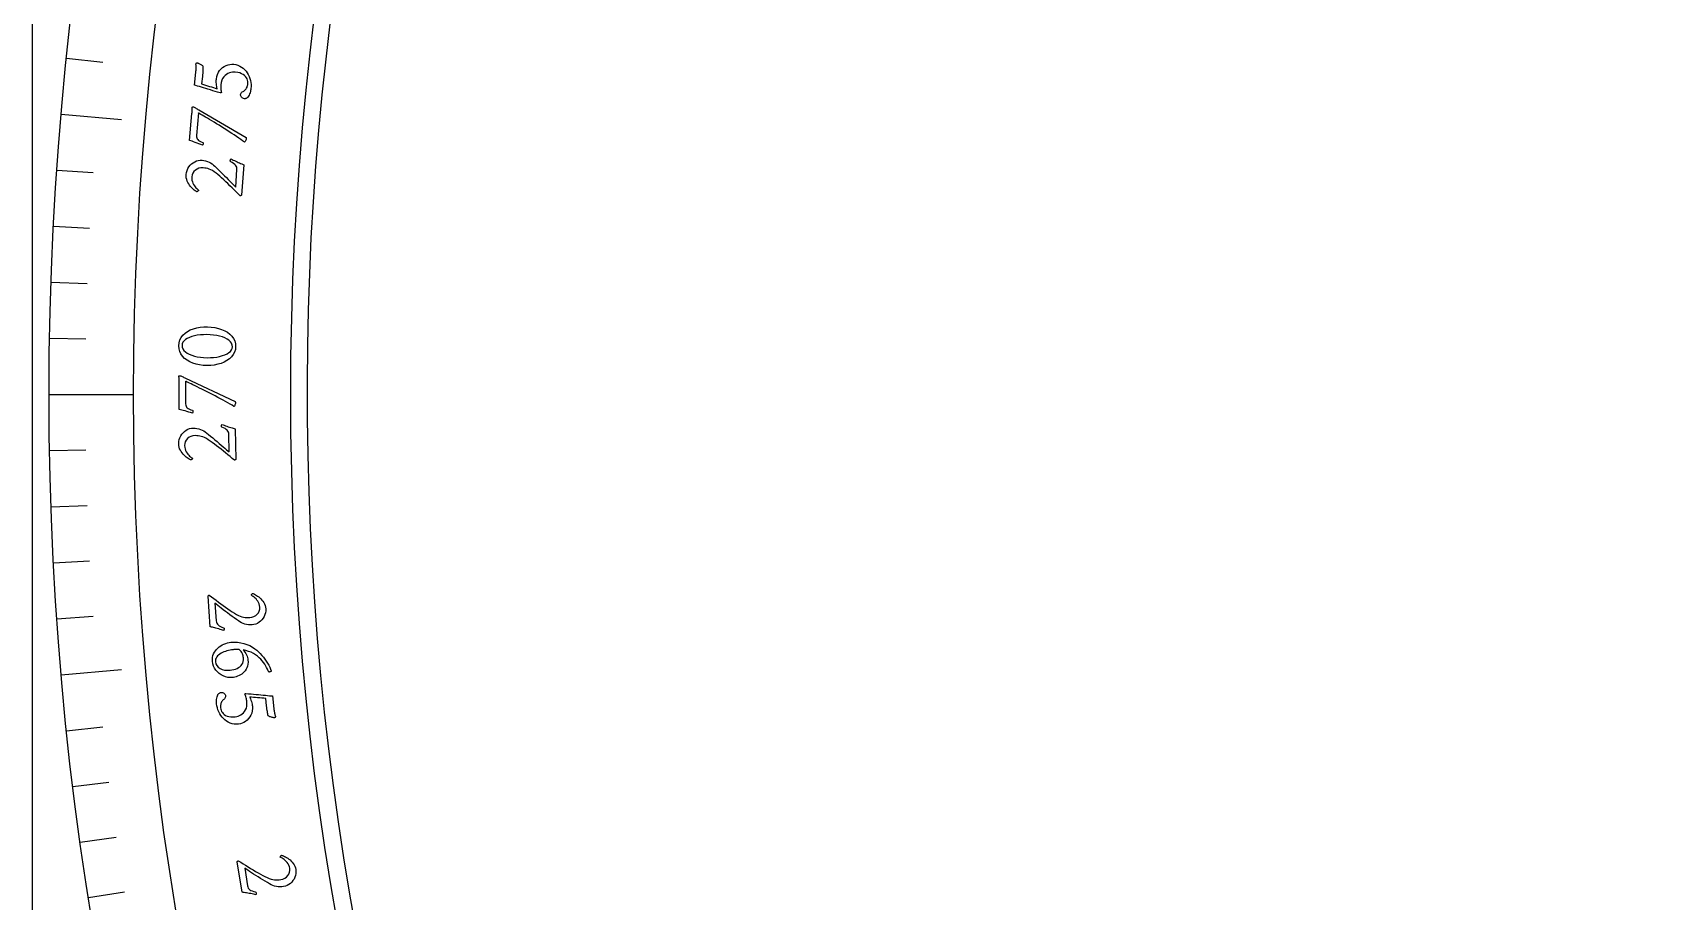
# Model space of a CAD drawing. Header units: millimetres. Extents: x -105 to 105, y -105 to 128.
# Drawn here: x -105 to -52.1, y -16.5 to 11.8 of the extents above; entities that cross this region are included whole.
import ezdxf

# ---------------------------------------------------------------- set-up
doc = ezdxf.new("R2010")
doc.units = ezdxf.units.MM
for name, color, linetype in [('CUT_INNER', 6, 'Continuous'), ('CUT_OUTER', 1, 'Continuous'), ('ENGRAVE', 7, 'Continuous'), ('ENGRAVE_FINE', 8, 'Continuous'), ('TEXT', 5, 'Continuous')]:
    doc.layers.add(name, color=color, linetype=linetype)

msp = doc.modelspace()

# ---------------------------------------------------------------- linework, layer by layer
at = {"layer": 'CUT_INNER'}
msp.add_arc((0, 0), 96.075, 98.085938, 87.539062, dxfattribs=at)
at = {"layer": 'CUT_OUTER'}
msp.add_lwpolyline([(30.8079, 103.6071), (32.4928, 102.4838), (76.8653, 76.8653), (105, 28.1347), (105, -28.1347), (76.8653, -76.8653), (28.1347, -105), (-28.1347, -105), (-76.8653, -76.8653), (-105, -28.1347), (-105, 28.1347), (-76.8653, 76.8653), (-32.6892, 102.3704), (-32.4055, 102.6778), (-32.4029, 102.6804), (-32.3998, 102.6824), (-30.8138, 103.6069)], dxfattribs=at)
at = {"layer": 'ENGRAVE'}
for points in [[(-104.067, 9.1047), (-102.111, 8.9336)], [(-104.4645, 0), (-101.7156, 0)], [(-104.067, -9.1047), (-102.111, -8.9336)]]:
    msp.add_lwpolyline(points, dxfattribs=at)
for radius in [104.4645, 101.7156, 96.6105]:
    msp.add_circle((0, 0), radius, dxfattribs=at)
at = {"layer": 'ENGRAVE_FINE'}
for points in [[(-103.8922, 10.9195), (-102.7206, 10.7964)], [(-104.21, 7.2871), (-103.0348, 7.2049)], [(-104.3213, 5.4672), (-103.1448, 5.4056)], [(-104.4009, 3.6458), (-103.2235, 3.6046)], [(-104.4486, 1.8232), (-103.2707, 1.8026)], [(-104.4486, -1.8232), (-103.2707, -1.8026)], [(-104.4009, -3.6458), (-103.2235, -3.6046)], [(-104.3213, -5.4672), (-103.1448, -5.4056)], [(-104.21, -7.2871), (-103.0348, -7.2049)], [(-103.8922, -10.9195), (-102.7206, -10.7964)], [(-103.6858, -12.731), (-102.5165, -12.5874)], [(-103.4479, -14.5386), (-102.2812, -14.3747)], [(-103.1784, -16.3418), (-102.0148, -16.1576)]]:
    msp.add_lwpolyline(points, dxfattribs=at)
at = {"layer": 'TEXT'}
for points in [[(-99.0259, 10.2411), (-99.0126, 10.3226), (-98.9905, 10.3967), (-98.9595, 10.4633), (-98.9196, 10.5224), (-98.8732, 10.5742), (-98.8226, 10.6185), (-98.7677, 10.6555), (-98.7087, 10.6852), (-98.6475, 10.7071), (-98.5863, 10.7208), (-98.525, 10.7263), (-98.4638, 10.7237), (-98.3929, 10.712), (-98.3264, 10.6929), (-98.2642, 10.6663), (-98.2064, 10.6323), (-98.1531, 10.5922), (-98.1047, 10.5476), (-98.0613, 10.4985), (-98.0227, 10.4447), (-97.9892, 10.3874), (-97.9609, 10.3275), (-97.9379, 10.2651), (-97.92, 10.2002), (-97.9075, 10.1339), (-97.9005, 10.0675), (-97.8991, 10.0009), (-97.9031, 9.9342), (-97.9071, 9.905), (-97.9134, 9.8725), (-97.9221, 9.8368), (-97.9331, 9.7978), (-97.9463, 9.7583), (-97.9617, 9.721), (-97.9793, 9.686), (-97.9991, 9.6532), (-98.0056, 9.6472), (-98.0151, 9.6401), (-98.0277, 9.6318), (-98.0434, 9.6223), (-98.0607, 9.6137), (-98.078, 9.6081), (-98.0954, 9.6054), (-98.1129, 9.6056), (-98.1419, 9.6107), (-98.1676, 9.6201), (-98.1898, 9.6338), (-98.2087, 9.6518), (-98.2235, 9.6722), (-98.2334, 9.6936), (-98.2384, 9.7157), (-98.2385, 9.7386), (-98.2329, 9.7659), (-98.222, 9.7896), (-98.2057, 9.8095), (-98.1841, 9.8259), (-98.1604, 9.8405), (-98.1379, 9.8554), (-98.1168, 9.8707), (-98.0968, 9.8862), (-98.0758, 9.9057), (-98.0576, 9.9275), (-98.0424, 9.9515), (-98.03, 9.9779), (-98.0201, 10.0055), (-98.0122, 10.0331), (-98.0063, 10.0607), (-98.0025, 10.0883), (-98.0012, 10.1264), (-98.0052, 10.1653), (-98.0145, 10.205), (-98.029, 10.2453), (-98.0498, 10.2849), (-98.0778, 10.3222), (-98.113, 10.3571), (-98.1555, 10.3896), (-98.2061, 10.4182), (-98.2656, 10.4411), (-98.334, 10.4583), (-98.4113, 10.4698), (-98.4574, 10.4719), (-98.5049, 10.4683), (-98.5539, 10.4592), (-98.6045, 10.4445), (-98.6543, 10.4235), (-98.7012, 10.3952), (-98.7452, 10.3597), (-98.7862, 10.3171), (-98.8219, 10.2662), (-98.8498, 10.2059), (-98.87, 10.1362), (-98.8824, 10.0573), (-98.8841, 10.0317), (-98.8847, 10.0019), (-98.8839, 9.968), (-98.882, 9.9298), (-98.8788, 9.8922), (-98.8745, 9.8601), (-98.8692, 9.8335), (-98.8627, 9.8123), (-98.864, 9.8081), (-98.8668, 9.8042), (-98.8713, 9.8007), (-98.8775, 9.7975), (-98.8844, 9.7949), (-98.8915, 9.7933), (-98.8987, 9.7926), (-98.9059, 9.7929), (-98.9847, 9.817), (-99.0635, 9.8411), (-99.1422, 9.8653), (-99.221, 9.8895), (-99.2984, 9.9133), (-99.3731, 9.9363), (-99.4451, 9.9585), (-99.5144, 9.9799), (-99.5793, 9.9997), (-99.638, 10.0173), (-99.6904, 10.0325), (-99.7366, 10.0455), (-99.6927, 10.4716), (-99.69, 10.5014), (-99.6879, 10.5316), (-99.6865, 10.5623), (-99.6858, 10.5935), (-99.6856, 10.6236), (-99.6859, 10.6511), (-99.6867, 10.676), (-99.6879, 10.6984), (-99.6891, 10.7169), (-99.69, 10.73), (-99.6905, 10.738), (-99.6907, 10.7406), (-99.6857, 10.7473), (-99.6812, 10.7534), (-99.6771, 10.759), (-99.6734, 10.7642), (-99.6696, 10.7683), (-99.6652, 10.7711), (-99.6603, 10.7726), (-99.6548, 10.7726), (-99.6487, 10.7713), (-99.6393, 10.7683), (-99.6266, 10.7637), (-99.6106, 10.7574), (-99.5925, 10.7496), (-99.5736, 10.7407), (-99.554, 10.7305), (-99.5335, 10.7192), (-99.5134, 10.7068), (-99.4949, 10.6937), (-99.4779, 10.6799), (-99.4625, 10.6653), (-99.4629, 10.634), (-99.4636, 10.5997), (-99.4646, 10.5625), (-99.4659, 10.5224), (-99.4679, 10.4789), (-99.471, 10.4319), (-99.4752, 10.3812), (-99.4805, 10.3269), (-99.5053, 10.0848), (-99.4421, 10.0651), (-99.3783, 10.0455), (-99.314, 10.0261), (-99.249, 10.0068), (-99.1847, 9.9876), (-99.1219, 9.9684), (-99.0609, 9.9491), (-99.0015, 9.9299), (-99.0095, 9.9627), (-99.0162, 10), (-99.0215, 10.0418), (-99.0253, 10.0882), (-99.0277, 10.1341), (-99.0286, 10.175), (-99.028, 10.2106), (-99.0259, 10.2411)], [(-99.8189, 9.1271), (-99.8166, 9.1558), (-99.8146, 9.1857), (-99.8132, 9.2168), (-99.8121, 9.249), (-99.8113, 9.2784), (-99.8106, 9.3011), (-99.8099, 9.3171), (-99.8093, 9.3264), (-99.807, 9.334), (-99.8015, 9.3391), (-99.793, 9.3416), (-99.7814, 9.3417), (-99.7655, 9.3385), (-99.7473, 9.3318), (-99.7266, 9.3214), (-99.7034, 9.3075), (-99.6787, 9.2916), (-99.653, 9.2752), (-99.6265, 9.2584), (-99.599, 9.2411), (-98.0602, 8.3446), (-98.0568, 8.3392), (-98.0546, 8.3324), (-98.0536, 8.3243), (-98.0539, 8.3148), (-98.0563, 8.298), (-98.0609, 8.2795), (-98.0677, 8.2594), (-98.0766, 8.2376), (-98.0867, 8.2179), (-98.0967, 8.2041), (-98.1069, 8.1962), (-98.1171, 8.1941), (-98.1725, 8.2363), (-98.2336, 8.2809), (-98.3004, 8.3278), (-98.3728, 8.3771), (-98.4491, 8.428), (-98.5276, 8.4798), (-98.6082, 8.5323), (-98.6909, 8.5856), (-98.7743, 8.6389), (-98.857, 8.691), (-98.9391, 8.742), (-99.0206, 8.792), (-99.0999, 8.8401), (-99.1755, 8.8858), (-99.2474, 8.929), (-99.3157, 8.9697), (-99.3789, 9.0072), (-99.4353, 9.0407), (-99.4852, 9.0704), (-99.5283, 9.0961), (-99.5632, 9.1169), (-99.5881, 9.1317), (-99.603, 9.1406), (-99.608, 9.1436), (-99.6726, 8.4104), (-99.6727, 8.3698), (-99.6658, 8.3338), (-99.6518, 8.3025), (-99.6308, 8.2759), (-99.6024, 8.2519), (-99.5662, 8.2288), (-99.5222, 8.2066), (-99.4704, 8.1853), (-99.463, 8.1813), (-99.458, 8.1738), (-99.4556, 8.1629), (-99.4557, 8.1484), (-99.4565, 8.1434), (-99.4581, 8.1371), (-99.4606, 8.1296), (-99.4639, 8.1208), (-99.4675, 8.1121), (-99.4711, 8.1047), (-99.4745, 8.0986), (-99.4779, 8.0938), (-99.5351, 8.1175), (-99.593, 8.1407), (-99.6514, 8.1634), (-99.7105, 8.1857), (-99.7665, 8.2062), (-99.816, 8.2238), (-99.8589, 8.2384), (-99.8952, 8.2501)], [(-98.5529, 7.6477), (-98.5178, 7.6301), (-98.4802, 7.6119), (-98.4404, 7.5932), (-98.3981, 7.574), (-98.3555, 7.555), (-98.3145, 7.5368), (-98.275, 7.5194), (-98.2372, 7.503), (-98.2031, 7.4883), (-98.1751, 7.4763), (-98.1532, 7.4669), (-98.1373, 7.4602), (-98.2072, 6.4756), (-98.2109, 6.4714), (-98.2155, 6.467), (-98.2211, 6.4625), (-98.2275, 6.4579), (-98.2341, 6.4539), (-98.2401, 6.451), (-98.2455, 6.4495), (-98.2502, 6.4491), (-98.3143, 6.5138), (-98.3799, 6.5793), (-98.4468, 6.6458), (-98.5151, 6.7132), (-98.5839, 6.7803), (-98.6524, 6.8461), (-98.7205, 6.9104), (-98.7884, 6.9733), (-98.8548, 7.0335), (-98.9185, 7.0895), (-98.9796, 7.1413), (-99.038, 7.1889), (-99.0975, 7.2335), (-99.1535, 7.2701), (-99.2061, 7.2984), (-99.2552, 7.3186), (-99.3033, 7.3332), (-99.3527, 7.3447), (-99.4034, 7.3532), (-99.4554, 7.3586), (-99.5261, 7.3582), (-99.5918, 7.346), (-99.6525, 7.3222), (-99.7081, 7.2866), (-99.7551, 7.2416), (-99.7902, 7.1895), (-99.8132, 7.1304), (-99.8242, 7.0643), (-99.825, 7.0082), (-99.8193, 6.9553), (-99.8071, 6.9057), (-99.7884, 6.8594), (-99.7657, 6.8168), (-99.7417, 6.7782), (-99.7163, 6.7436), (-99.6895, 6.713), (-99.6636, 6.6867), (-99.6412, 6.6652), (-99.6221, 6.6483), (-99.6063, 6.6361), (-99.6081, 6.6272), (-99.6123, 6.6183), (-99.6188, 6.6094), (-99.6278, 6.6004), (-99.6373, 6.5926), (-99.6452, 6.5871), (-99.6518, 6.5839), (-99.6569, 6.5831), (-99.672, 6.5905), (-99.6913, 6.6021), (-99.715, 6.6178), (-99.7431, 6.6378), (-99.7735, 6.6618), (-99.8043, 6.6898), (-99.8357, 6.7218), (-99.8675, 6.7577), (-99.8981, 6.7969), (-99.926, 6.8387), (-99.9511, 6.8832), (-99.9734, 6.9303), (-99.9912, 6.9799), (-100.0027, 7.0318), (-100.008, 7.0862), (-100.007, 7.1429), (-99.9978, 7.2107), (-99.9802, 7.2748), (-99.9542, 7.335), (-99.9197, 7.3915), (-99.8788, 7.4428), (-99.8334, 7.4878), (-99.7835, 7.5265), (-99.729, 7.5589), (-99.6717, 7.5838), (-99.6132, 7.6003), (-99.5535, 7.6083), (-99.4926, 7.6078), (-99.4323, 7.6004), (-99.3742, 7.5876), (-99.3183, 7.5694), (-99.2647, 7.5459), (-99.2133, 7.5178), (-99.164, 7.4857), (-99.1168, 7.4498), (-99.0717, 7.41), (-99.0131, 7.354), (-98.9525, 7.2952), (-98.8902, 7.2335), (-98.8259, 7.169), (-98.7618, 7.1041), (-98.6997, 7.041), (-98.6397, 6.9798), (-98.5817, 6.9205), (-98.5275, 6.8651), (-98.4789, 6.8157), (-98.436, 6.7722), (-98.3988, 6.7346), (-98.3584, 7.3009), (-98.3588, 7.3416), (-98.3662, 7.3789), (-98.3807, 7.4129), (-98.4022, 7.4436), (-98.4308, 7.4725), (-98.4667, 7.501), (-98.5097, 7.5292), (-98.5599, 7.5571), (-98.5673, 7.5618), (-98.5723, 7.569), (-98.5749, 7.5786), (-98.575, 7.5906), (-98.5743, 7.5957), (-98.5727, 7.6022), (-98.5702, 7.6101), (-98.5669, 7.6194), (-98.5633, 7.6286), (-98.5597, 7.6365), (-98.5563, 7.6428), (-98.5529, 7.6477)], [(-100.2463, 1.5826), (-100.2368, 1.6811), (-100.2116, 1.7713), (-100.1706, 1.8532), (-100.114, 1.9267), (-100.0443, 1.9916), (-99.9644, 2.0477), (-99.8741, 2.095), (-99.7735, 2.1334), (-99.6654, 2.1628), (-99.5525, 2.183), (-99.4348, 2.194), (-99.3124, 2.1958), (-99.1902, 2.1885), (-99.0732, 2.1721), (-98.9613, 2.1467), (-98.8546, 2.1123), (-98.7556, 2.0694), (-98.6671, 2.0186), (-98.589, 1.9598), (-98.5212, 1.8931), (-98.4667, 1.8189), (-98.4283, 1.7376), (-98.4058, 1.6491), (-98.3994, 1.5535), (-98.4088, 1.4605), (-98.434, 1.3743), (-98.475, 1.2949), (-98.5318, 1.2222), (-98.6016, 1.1569), (-98.6816, 1.0999), (-98.7717, 1.0512), (-98.872, 1.0107), (-98.9798, 0.9791), (-99.0924, 0.9567), (-99.2099, 0.9438), (-99.3323, 0.9403), (-99.4545, 0.946), (-99.5718, 0.961), (-99.684, 0.9852), (-99.7911, 1.0186), (-99.8904, 1.061), (-99.9792, 1.1118), (-100.0573, 1.1711), (-100.1249, 1.239), (-100.1792, 1.3145), (-100.2175, 1.397), (-100.2399, 1.4864), (-100.2463, 1.5826)], [(-100.1404, 1.5958), (-100.1344, 1.5369), (-100.1146, 1.4821), (-100.0809, 1.4314), (-100.0334, 1.3848), (-99.9742, 1.3427), (-99.9056, 1.3056), (-99.8275, 1.2733), (-99.7401, 1.246), (-99.6452, 1.2242), (-99.5452, 1.2082), (-99.44, 1.198), (-99.3295, 1.1937), (-99.2202, 1.1954), (-99.1154, 1.2029), (-99.0151, 1.2164), (-98.9193, 1.2358), (-98.8305, 1.2602), (-98.7509, 1.289), (-98.6806, 1.322), (-98.6196, 1.3594), (-98.5702, 1.4005), (-98.5347, 1.4448), (-98.5131, 1.4925), (-98.5053, 1.5434), (-98.5115, 1.6051), (-98.532, 1.6616), (-98.5669, 1.7128), (-98.6162, 1.7588), (-98.6776, 1.7998), (-98.7485, 1.8356), (-98.829, 1.8663), (-98.9192, 1.892), (-99.0163, 1.9125), (-99.1175, 1.9278), (-99.2229, 1.9378), (-99.3324, 1.9426), (-99.4427, 1.9419), (-99.5473, 1.9354), (-99.6464, 1.923), (-99.7399, 1.9047), (-99.8261, 1.8812), (-99.9032, 1.853), (-99.9712, 1.8201), (-100.03, 1.7826), (-100.0777, 1.741), (-100.1119, 1.696), (-100.1328, 1.6476), (-100.1404, 1.5958)], [(-100.2345, 0.3926), (-100.2347, 0.4214), (-100.2354, 0.4513), (-100.2366, 0.4824), (-100.2384, 0.5146), (-100.2402, 0.5439), (-100.2414, 0.5666), (-100.2422, 0.5826), (-100.2424, 0.5919), (-100.2407, 0.5997), (-100.2357, 0.6053), (-100.2274, 0.6086), (-100.2158, 0.6096), (-100.1998, 0.6078), (-100.181, 0.6027), (-100.1595, 0.5942), (-100.1352, 0.5824), (-100.1092, 0.5687), (-100.0822, 0.5546), (-100.0543, 0.5402), (-100.0254, 0.5253), (-98.4143, -0.2336), (-98.4105, -0.2387), (-98.4077, -0.2453), (-98.406, -0.2533), (-98.4055, -0.2628), (-98.4064, -0.2798), (-98.4094, -0.2986), (-98.4144, -0.3192), (-98.4214, -0.3417), (-98.4296, -0.3622), (-98.4385, -0.3768), (-98.4479, -0.3856), (-98.4579, -0.3886), (-98.5168, -0.3513), (-98.5815, -0.3123), (-98.6521, -0.2713), (-98.7286, -0.2285), (-98.8091, -0.1844), (-98.8917, -0.1398), (-98.9766, -0.0944), (-99.0636, -0.0485), (-99.1513, -0.0028), (-99.2383, 0.042), (-99.3246, 0.0857), (-99.41, 0.1283), (-99.4932, 0.1694), (-99.5725, 0.2083), (-99.648, 0.245), (-99.7195, 0.2796), (-99.7857, 0.3115), (-99.8449, 0.34), (-99.8971, 0.3652), (-99.9424, 0.387), (-99.9789, 0.4047), (-100.005, 0.4173), (-100.0207, 0.4249), (-100.0259, 0.4274), (-100.0263, -0.3087), (-100.0229, -0.3491), (-100.0129, -0.3843), (-99.9962, -0.4143), (-99.973, -0.439), (-99.9426, -0.4604), (-99.9045, -0.4802), (-99.8587, -0.4985), (-99.8052, -0.5153), (-99.7975, -0.5186), (-99.792, -0.5256), (-99.7886, -0.5363), (-99.7874, -0.5507), (-99.7878, -0.5558), (-99.7888, -0.5622), (-99.7906, -0.5699), (-99.7931, -0.5789), (-99.796, -0.5879), (-99.7989, -0.5956), (-99.8018, -0.602), (-99.8047, -0.6071), (-99.8638, -0.5885), (-99.9235, -0.5704), (-99.9837, -0.5528), (-100.0445, -0.5358), (-100.1021, -0.5203), (-100.1529, -0.5071), (-100.1969, -0.4962), (-100.2341, -0.4878)], [(-98.8445, -0.9708), (-98.8079, -0.9853), (-98.7689, -1.0002), (-98.7276, -1.0153), (-98.6838, -1.0308), (-98.6397, -1.046), (-98.5972, -1.0606), (-98.5564, -1.0744), (-98.5173, -1.0875), (-98.4821, -1.0992), (-98.4532, -1.1087), (-98.4305, -1.1161), (-98.4141, -1.1214), (-98.3979, -2.1084), (-98.4012, -2.1129), (-98.4054, -2.1177), (-98.4105, -2.1226), (-98.4166, -2.1278), (-98.4228, -2.1324), (-98.4285, -2.1357), (-98.4337, -2.1377), (-98.4384, -2.1385), (-98.5079, -2.0797), (-98.5789, -2.0201), (-98.6514, -1.9597), (-98.7253, -1.8985), (-98.7997, -1.8376), (-98.8736, -1.7781), (-98.9472, -1.72), (-99.0203, -1.6632), (-99.0917, -1.609), (-99.16, -1.5588), (-99.2253, -1.5126), (-99.2877, -1.4702), (-99.3508, -1.4309), (-99.4098, -1.3994), (-99.4647, -1.3757), (-99.5154, -1.3599), (-99.5645, -1.3496), (-99.6147, -1.3424), (-99.666, -1.3384), (-99.7183, -1.3375), (-99.7887, -1.3441), (-99.8531, -1.3619), (-99.9114, -1.391), (-99.9637, -1.4313), (-100.0067, -1.4802), (-100.0371, -1.5351), (-100.0548, -1.596), (-100.06, -1.6628), (-100.0559, -1.7188), (-100.0456, -1.771), (-100.0292, -1.8193), (-100.0065, -1.8638), (-99.9802, -1.9043), (-99.9529, -1.9407), (-99.9246, -1.9729), (-99.8952, -2.0011), (-99.8672, -2.025), (-99.8429, -2.0445), (-99.8224, -2.0596), (-99.8057, -2.0704), (-99.8067, -2.0794), (-99.81, -2.0886), (-99.8158, -2.0981), (-99.824, -2.1078), (-99.8327, -2.1164), (-99.8402, -2.1226), (-99.8464, -2.1263), (-99.8514, -2.1277), (-99.8671, -2.1216), (-99.8874, -2.1117), (-99.9124, -2.0981), (-99.942, -2.0806), (-99.9744, -2.0593), (-100.0076, -2.0341), (-100.0416, -2.005), (-100.0764, -1.972), (-100.1103, -1.9356), (-100.1417, -1.8964), (-100.1706, -1.8543), (-100.197, -1.8093), (-100.219, -1.7615), (-100.235, -1.7107), (-100.245, -1.6571), (-100.249, -1.6005), (-100.2457, -1.5321), (-100.2338, -1.4668), (-100.2131, -1.4045), (-100.1837, -1.3452), (-100.1474, -1.2905), (-100.1061, -1.2417), (-100.0597, -1.1988), (-100.0083, -1.1618), (-99.9534, -1.132), (-99.8966, -1.1105), (-99.8378, -1.0974), (-99.7771, -1.0925), (-99.7163, -1.0946), (-99.6573, -1.1023), (-99.6001, -1.1155), (-99.5446, -1.1343), (-99.4909, -1.1579), (-99.439, -1.1855), (-99.3889, -1.2171), (-99.3406, -1.2528), (-99.2772, -1.3035), (-99.2118, -1.3568), (-99.1443, -1.4128), (-99.0747, -1.4715), (-99.0052, -1.5306), (-98.9378, -1.588), (-98.8726, -1.6437), (-98.8097, -1.6978), (-98.7509, -1.7482), (-98.6982, -1.7933), (-98.6517, -1.8329), (-98.6113, -1.8671), (-98.6204, -1.2994), (-98.6244, -1.2589), (-98.635, -1.2224), (-98.6524, -1.1897), (-98.6765, -1.161), (-98.7075, -1.1347), (-98.7457, -1.1094), (-98.7911, -1.0851), (-98.8435, -1.0618), (-98.8513, -1.0576), (-98.8569, -1.0509), (-98.8603, -1.0416), (-98.8615, -1.0297), (-98.8612, -1.0246), (-98.8601, -1.0179), (-98.8584, -1.0099), (-98.8559, -1.0003), (-98.8531, -0.9907), (-98.8502, -0.9826), (-98.8474, -0.976), (-98.8445, -0.9708)], [(-98.7872, -7.6659), (-98.8246, -7.6539), (-98.8645, -7.6416), (-98.9068, -7.6292), (-98.9515, -7.6166), (-98.9965, -7.6042), (-99.0399, -7.5924), (-99.0815, -7.5811), (-99.1214, -7.5705), (-99.1573, -7.5611), (-99.1868, -7.5533), (-99.2099, -7.5473), (-99.2266, -7.543), (-99.2973, -6.5475), (-99.2942, -6.5427), (-99.2902, -6.5378), (-99.2853, -6.5325), (-99.2795, -6.5271), (-99.2735, -6.5221), (-99.2679, -6.5185), (-99.2628, -6.5163), (-99.2582, -6.5153), (-99.1861, -6.5715), (-99.1124, -6.6283), (-99.0372, -6.6857), (-98.9604, -6.7435), (-98.8831, -6.8009), (-98.8062, -6.8567), (-98.7297, -6.911), (-98.6537, -6.9638), (-98.5795, -7.0139), (-98.5085, -7.0601), (-98.4407, -7.1024), (-98.376, -7.1408), (-98.3107, -7.1761), (-98.25, -7.2038), (-98.1938, -7.224), (-98.1423, -7.2366), (-98.0926, -7.2438), (-98.0421, -7.2478), (-97.9907, -7.2487), (-97.9384, -7.2464), (-97.8685, -7.2356), (-97.8053, -7.2143), (-97.7488, -7.1823), (-97.6989, -7.1397), (-97.6588, -7.0894), (-97.6315, -7.034), (-97.6171, -6.9735), (-97.6155, -6.908), (-97.6224, -6.8535), (-97.6353, -6.8031), (-97.6542, -6.7568), (-97.679, -6.7145), (-97.7072, -6.6762), (-97.7362, -6.6419), (-97.766, -6.6117), (-97.7967, -6.5855), (-97.8258, -6.5634), (-97.8509, -6.5454), (-97.8721, -6.5315), (-97.8893, -6.5217), (-97.8887, -6.5128), (-97.8857, -6.5036), (-97.8803, -6.4941), (-97.8726, -6.4842), (-97.8643, -6.4753), (-97.8571, -6.4689), (-97.851, -6.465), (-97.846, -6.4634), (-97.8302, -6.4687), (-97.8094, -6.4774), (-97.7839, -6.4897), (-97.7535, -6.5054), (-97.7202, -6.5248), (-97.6859, -6.5479), (-97.6506, -6.5747), (-97.6143, -6.6052), (-97.5788, -6.6391), (-97.5455, -6.6758), (-97.5147, -6.7154), (-97.4862, -6.7579), (-97.4617, -6.8033), (-97.4432, -6.8519), (-97.4304, -6.9035), (-97.4235, -6.9583), (-97.423, -7.025), (-97.4313, -7.0893), (-97.4484, -7.1511), (-97.4743, -7.2106), (-97.5073, -7.2661), (-97.5456, -7.3163), (-97.5893, -7.361), (-97.6383, -7.4004), (-97.6912, -7.4331), (-97.7466, -7.4579), (-97.8044, -7.4746), (-97.8646, -7.4833), (-97.9254, -7.4852), (-97.9848, -7.4815), (-98.0427, -7.4722), (-98.0993, -7.4573), (-98.1543, -7.4375), (-98.2079, -7.4135), (-98.2599, -7.3854), (-98.3103, -7.3531), (-98.3766, -7.3068), (-98.4451, -7.2578), (-98.5158, -7.2061), (-98.5887, -7.1518), (-98.6615, -7.0969), (-98.7319, -7.0433), (-98.8, -6.9912), (-98.8658, -6.9405), (-98.9272, -6.893), (-98.9821, -6.8505), (-99.0306, -6.8131), (-99.0726, -6.7807), (-99.032, -7.3509), (-99.0256, -7.3913), (-99.0126, -7.4274), (-98.9932, -7.4591), (-98.9673, -7.4864), (-98.9347, -7.5108), (-98.8949, -7.5337), (-98.8481, -7.5551), (-98.7942, -7.575), (-98.7862, -7.5786), (-98.7802, -7.585), (-98.7762, -7.5941), (-98.7741, -7.6059), (-98.7741, -7.6111), (-98.7747, -7.6177), (-98.7759, -7.6259), (-98.7777, -7.6357), (-98.7799, -7.6454), (-98.7822, -7.6537), (-98.7846, -7.6605), (-98.7872, -7.6659)], [(-98.0009, -8.6209), (-97.9981, -8.6923), (-98.0027, -8.7584), (-98.0148, -8.8191), (-98.0343, -8.8745), (-98.0597, -8.9248), (-98.0893, -8.9704), (-98.1233, -9.0114), (-98.1615, -9.0475), (-98.2026, -9.0793), (-98.2452, -9.1071), (-98.2893, -9.1307), (-98.3349, -9.1503), (-98.3801, -9.1661), (-98.4233, -9.1784), (-98.4644, -9.1873), (-98.5035, -9.1926), (-98.5815, -9.1949), (-98.6577, -9.1874), (-98.732, -9.1698), (-98.8045, -9.1423), (-98.8731, -9.1061), (-98.9357, -9.0626), (-98.9923, -9.0119), (-99.0429, -8.9539), (-99.0855, -8.8897), (-99.1179, -8.8203), (-99.1403, -8.7456), (-99.1526, -8.6658), (-99.1545, -8.6024), (-99.149, -8.5414), (-99.136, -8.483), (-99.1157, -8.4271), (-99.0891, -8.3742), (-99.0576, -8.3248), (-99.0212, -8.2789), (-98.9799, -8.2366), (-98.9346, -8.198), (-98.8862, -8.1634), (-98.8346, -8.1329), (-98.78, -8.1063), (-98.7237, -8.0843), (-98.6672, -8.0672), (-98.6104, -8.0551), (-98.5535, -8.048), (-98.4448, -8.0435), (-98.3384, -8.048), (-98.2342, -8.0615), (-98.1321, -8.0839), (-98.034, -8.115), (-97.9414, -8.1545), (-97.8543, -8.2025), (-97.7728, -8.2588), (-97.7138, -8.3069), (-97.6567, -8.3588), (-97.6014, -8.4147), (-97.548, -8.4746), (-97.497, -8.5368), (-97.4493, -8.6), (-97.4047, -8.6642), (-97.3633, -8.7293), (-97.326, -8.7939), (-97.2936, -8.8566), (-97.2661, -8.9173), (-97.2436, -8.976), (-97.2448, -8.9854), (-97.2505, -8.9934), (-97.2605, -9), (-97.2748, -9.0051), (-97.2902, -9.0091), (-97.3033, -9.0121), (-97.3141, -9.0142), (-97.3225, -9.0154), (-97.3429, -8.9705), (-97.3664, -8.9229), (-97.3932, -8.8724), (-97.4231, -8.8192), (-97.4567, -8.7645), (-97.4948, -8.7101), (-97.5372, -8.6558), (-97.584, -8.6017), (-97.6357, -8.5493), (-97.6927, -8.5003), (-97.7552, -8.4546), (-97.8231, -8.4122), (-97.8969, -8.3745), (-97.9775, -8.3427), (-98.0647, -8.317), (-98.1585, -8.2973), (-98.1262, -8.3338), (-98.0972, -8.3727), (-98.0715, -8.4141), (-98.049, -8.458), (-98.0304, -8.502), (-98.0162, -8.5438), (-98.0063, -8.5834), (-98.0009, -8.6209)], [(-98.2863, -8.2846), (-98.3101, -8.2838), (-98.3343, -8.2835), (-98.3588, -8.2835), (-98.3836, -8.284), (-98.4086, -8.2848), (-98.4336, -8.286), (-98.4585, -8.2875), (-98.4834, -8.2894), (-98.5321, -8.2948), (-98.5817, -8.3028), (-98.6322, -8.3135), (-98.6836, -8.3269), (-98.7343, -8.3429), (-98.783, -8.3615), (-98.8297, -8.3827), (-98.8743, -8.4065), (-98.9156, -8.4329), (-98.9525, -8.4616), (-98.9849, -8.4928), (-99.0129, -8.5263), (-99.0349, -8.5621), (-99.0496, -8.5998), (-99.0569, -8.6395), (-99.0569, -8.6812), (-99.043, -8.7464), (-99.0136, -8.804), (-98.9686, -8.8538), (-98.9081, -8.8959), (-98.8363, -8.9282), (-98.7574, -8.9488), (-98.6714, -8.9576), (-98.5784, -8.9547), (-98.5183, -8.9469), (-98.4608, -8.9348), (-98.4059, -8.9183), (-98.3536, -8.8975), (-98.3054, -8.8721), (-98.2628, -8.8419), (-98.2258, -8.8069), (-98.1943, -8.7671), (-98.17, -8.7221), (-98.1542, -8.6718), (-98.1469, -8.6159), (-98.1482, -8.5546), (-98.1522, -8.5233), (-98.1586, -8.4906), (-98.1675, -8.4564), (-98.179, -8.4208), (-98.1952, -8.385), (-98.2185, -8.3504), (-98.2489, -8.3169), (-98.2863, -8.2846)], [(-97.8575, -10.1203), (-97.8538, -10.2018), (-97.8602, -10.278), (-97.8767, -10.3488), (-97.9034, -10.4143), (-97.9379, -10.4741), (-97.978, -10.5278), (-98.0238, -10.5753), (-98.0751, -10.6166), (-98.1302, -10.6509), (-98.1871, -10.6773), (-98.2457, -10.6959), (-98.3061, -10.7065), (-98.3778, -10.7104), (-98.4468, -10.706), (-98.5133, -10.6933), (-98.5771, -10.6724), (-98.6377, -10.6445), (-98.6945, -10.6111), (-98.7474, -10.5719), (-98.7965, -10.5271), (-98.8414, -10.4777), (-98.8816, -10.4246), (-98.9172, -10.3678), (-98.9481, -10.3073), (-98.9741, -10.2443), (-98.9945, -10.18), (-99.0096, -10.1144), (-99.0191, -10.0474), (-99.0211, -10.0177), (-99.0215, -9.9842), (-99.0201, -9.9471), (-99.0171, -9.9063), (-99.012, -9.8645), (-99.0043, -9.8245), (-98.9939, -9.7863), (-98.981, -9.7499), (-98.9758, -9.7427), (-98.9678, -9.7338), (-98.9571, -9.7231), (-98.9436, -9.7106), (-98.9283, -9.6988), (-98.9124, -9.6898), (-98.8959, -9.6837), (-98.8786, -9.6806), (-98.8492, -9.68), (-98.8222, -9.6843), (-98.7977, -9.6935), (-98.7757, -9.7075), (-98.7572, -9.7248), (-98.7433, -9.7439), (-98.7341, -9.7647), (-98.7294, -9.7872), (-98.7295, -9.8153), (-98.7356, -9.8407), (-98.7476, -9.8637), (-98.7655, -9.8841), (-98.7859, -9.9032), (-98.8049, -9.9224), (-98.8226, -9.9417), (-98.839, -9.961), (-98.8557, -9.9845), (-98.8691, -10.0096), (-98.8792, -10.0365), (-98.886, -10.0651), (-98.8901, -10.0943), (-98.8922, -10.1231), (-98.8924, -10.1516), (-98.8905, -10.1797), (-98.8839, -10.2176), (-98.872, -10.2552), (-98.8547, -10.2925), (-98.8322, -10.3293), (-98.8036, -10.364), (-98.7685, -10.3949), (-98.7267, -10.4218), (-98.6783, -10.4449), (-98.6228, -10.4624), (-98.5598, -10.4723), (-98.4893, -10.4748), (-98.4113, -10.4698), (-98.3659, -10.4622), (-98.3202, -10.4487), (-98.2741, -10.4295), (-98.2278, -10.4046), (-98.1834, -10.3737), (-98.1434, -10.3364), (-98.1078, -10.2929), (-98.0765, -10.243), (-98.052, -10.1862), (-98.037, -10.122), (-98.0314, -10.0503), (-98.0351, -9.9711), (-98.0385, -9.9459), (-98.0439, -9.9169), (-98.0514, -9.884), (-98.0609, -9.8473), (-98.0714, -9.8115), (-98.0819, -9.7811), (-98.0924, -9.7562), (-98.1029, -9.7369), (-98.1025, -9.7325), (-98.1005, -9.7282), (-98.0967, -9.7239), (-98.0914, -9.7196), (-98.085, -9.7157), (-98.0784, -9.7128), (-98.0715, -9.7107), (-98.0643, -9.7096), (-97.9824, -9.7176), (-97.9004, -9.7256), (-97.8185, -9.7336), (-97.7365, -9.7415), (-97.656, -9.7493), (-97.5782, -9.7568), (-97.5033, -9.764), (-97.4311, -9.7709), (-97.3636, -9.7772), (-97.3026, -9.7825), (-97.2483, -9.7868), (-97.2004, -9.7901), (-97.1577, -10.2053), (-97.1543, -10.2343), (-97.1501, -10.2635), (-97.1451, -10.2931), (-97.1394, -10.3229), (-97.1333, -10.3515), (-97.1273, -10.3777), (-97.1213, -10.4013), (-97.1155, -10.4223), (-97.1104, -10.4396), (-97.1067, -10.452), (-97.1046, -10.4594), (-97.1038, -10.4619), (-97.1073, -10.4693), (-97.1104, -10.4761), (-97.1133, -10.4823), (-97.1158, -10.488), (-97.1186, -10.4927), (-97.1223, -10.4963), (-97.1268, -10.4987), (-97.1322, -10.4999), (-97.1384, -10.5), (-97.1482, -10.4991), (-97.1616, -10.4974), (-97.1786, -10.4947), (-97.1979, -10.4912), (-97.2182, -10.4866), (-97.2396, -10.4811), (-97.262, -10.4745), (-97.2842, -10.467), (-97.305, -10.4584), (-97.3245, -10.4487), (-97.3427, -10.438), (-97.3489, -10.4079), (-97.3553, -10.375), (-97.3621, -10.3392), (-97.3691, -10.3005), (-97.3761, -10.2585), (-97.3828, -10.2129), (-97.3891, -10.1635), (-97.395, -10.1104), (-97.4193, -9.8734), (-97.4851, -9.867), (-97.5515, -9.8609), (-97.6184, -9.8549), (-97.6859, -9.8492), (-97.7528, -9.8434), (-97.8181, -9.8372), (-97.8817, -9.8307), (-97.9437, -9.8238), (-97.9294, -9.854), (-97.9154, -9.8889), (-97.9019, -9.9283), (-97.8889, -9.9724), (-97.8773, -10.0164), (-97.8682, -10.0557), (-97.8616, -10.0904), (-97.8575, -10.1203)], [(-97.7431, -16.2466), (-97.7815, -16.2379), (-97.8223, -16.2292), (-97.8655, -16.2205), (-97.9111, -16.2118), (-97.9571, -16.2034), (-98.0013, -16.1954), (-98.0437, -16.1878), (-98.0844, -16.1807), (-98.121, -16.1744), (-98.1511, -16.1693), (-98.1746, -16.1653), (-98.1916, -16.1625), (-98.3488, -15.1769), (-98.3461, -15.1719), (-98.3426, -15.1666), (-98.3381, -15.161), (-98.3328, -15.155), (-98.3273, -15.1496), (-98.322, -15.1455), (-98.3172, -15.1428), (-98.3126, -15.1414), (-98.2359, -15.1912), (-98.1575, -15.2413), (-98.0776, -15.2919), (-97.9961, -15.3428), (-97.914, -15.3932), (-97.8326, -15.4422), (-97.7517, -15.4896), (-97.6713, -15.5356), (-97.5931, -15.579), (-97.5183, -15.6188), (-97.447, -15.655), (-97.3793, -15.6877), (-97.3112, -15.7171), (-97.2483, -15.7395), (-97.1906, -15.7546), (-97.1381, -15.7627), (-97.088, -15.7656), (-97.0373, -15.7652), (-96.986, -15.7615), (-96.9342, -15.7547), (-96.8655, -15.7379), (-96.8044, -15.7111), (-96.7508, -15.6743), (-96.7049, -15.6276), (-96.6693, -15.5739), (-96.6469, -15.5164), (-96.6378, -15.4549), (-96.6419, -15.3895), (-96.6536, -15.3358), (-96.6709, -15.2867), (-96.6937, -15.2422), (-96.7221, -15.2022), (-96.7535, -15.1665), (-96.7854, -15.1349), (-96.8178, -15.1074), (-96.8506, -15.084), (-96.8815, -15.0645), (-96.9081, -15.0488), (-96.9304, -15.0368), (-96.9484, -15.0285), (-96.9485, -15.0196), (-96.9464, -15.0102), (-96.9419, -15.0002), (-96.9351, -14.9896), (-96.9275, -14.9801), (-96.9209, -14.9731), (-96.9152, -14.9686), (-96.9104, -14.9667), (-96.8941, -14.9705), (-96.8727, -14.9774), (-96.8462, -14.9874), (-96.8145, -15.0004), (-96.7797, -15.0168), (-96.7435, -15.0368), (-96.706, -15.0605), (-96.6672, -15.0878), (-96.6288, -15.1184), (-96.5925, -15.1521), (-96.5583, -15.1888), (-96.5262, -15.2286), (-96.4979, -15.2718), (-96.4752, -15.3185), (-96.458, -15.3689), (-96.4463, -15.4229), (-96.44, -15.4893), (-96.4427, -15.554), (-96.4544, -15.6171), (-96.475, -15.6786), (-96.503, -15.7368), (-96.5368, -15.7901), (-96.5763, -15.8385), (-96.6217, -15.882), (-96.6716, -15.9192), (-96.7246, -15.9486), (-96.7807, -15.9703), (-96.84, -15.9843), (-96.9004, -15.9915), (-96.9599, -15.993), (-97.0184, -15.9888), (-97.076, -15.9789), (-97.1326, -15.9639), (-97.188, -15.9447), (-97.2423, -15.9212), (-97.2954, -15.8934), (-97.3655, -15.853), (-97.438, -15.8102), (-97.5129, -15.7649), (-97.5902, -15.7172), (-97.6675, -15.6688), (-97.7424, -15.6216), (-97.8148, -15.5756), (-97.8847, -15.5308), (-97.95, -15.4888), (-98.0084, -15.4513), (-98.0599, -15.4182), (-98.1047, -15.3897), (-98.0144, -15.9541), (-98.0045, -15.9939), (-97.9885, -16.0287), (-97.9664, -16.0585), (-97.9383, -16.0835), (-97.9036, -16.1049), (-97.862, -16.1243), (-97.8135, -16.1415), (-97.758, -16.1567), (-97.7497, -16.1596), (-97.7432, -16.1654), (-97.7384, -16.1741), (-97.7354, -16.1857), (-97.7349, -16.1908), (-97.7349, -16.1975), (-97.7354, -16.2058), (-97.7364, -16.2157), (-97.7377, -16.2256), (-97.7393, -16.234), (-97.7411, -16.241), (-97.7431, -16.2466)]]:
    msp.add_lwpolyline(points, close=True, dxfattribs=at)

doc.saveas('drawing.dxf')
